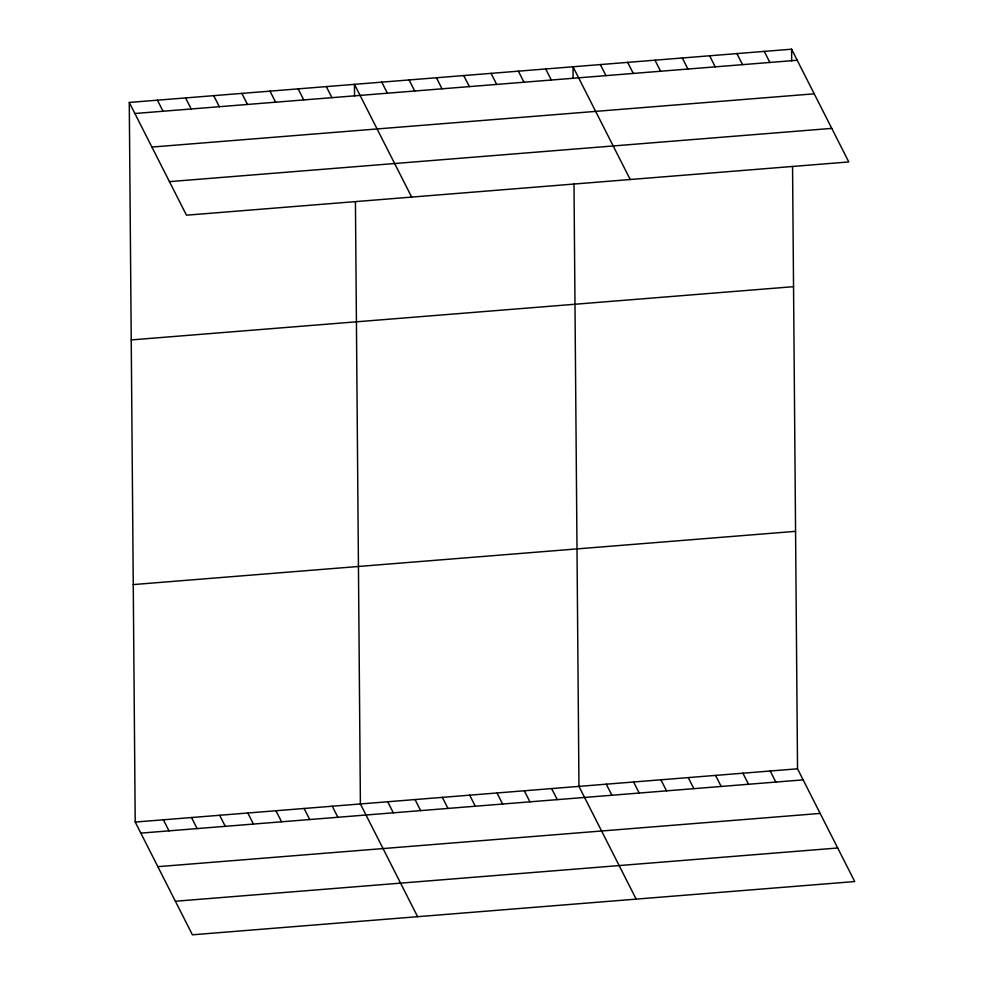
<?xml version="1.0" encoding="UTF-8"?>
<svg xmlns="http://www.w3.org/2000/svg" width="984" height="984" viewBox="0 0 984 984"><rect width="100%" height="100%" fill="white"/><g stroke="black" fill="none" stroke-linecap="round" stroke-linejoin="round"><path stroke-width="1.48" d="M129.273 102.447L791.591 49.2L848.786 161.942L186.468 215.188L129.273 102.447L135.214 822.058L192.409 934.8L854.727 881.553L797.532 768.811L792.551 166.468M134.882 113.504L797.2 60.258M151.905 147.059L814.223 93.812M169.445 181.634L831.763 128.387M131.229 339.923L793.547 286.676M133.258 584.582L795.564 531.335M135.214 822.058L797.532 768.811M140.823 833.116L803.141 779.869M157.846 866.67L820.164 813.424M175.386 901.246L837.704 847.999M764.273 51.402L769.882 62.459M736.942 53.591L742.551 64.649M709.624 55.793L715.233 66.85M682.306 57.982L687.914 69.04M654.987 60.184L660.596 71.242M627.669 62.373L633.278 73.431M600.338 64.575L605.959 75.633M630.215 179.518L573.02 66.777L573.118 78.499M545.702 68.966L551.311 80.024M518.384 71.168L523.992 82.225M491.065 73.357L496.674 84.415M463.747 75.559L469.356 86.617M436.416 77.748L442.025 88.806M770.214 771.013L775.822 782.071M409.098 79.95L414.707 91.008M742.895 773.203L748.504 784.26M381.78 82.139L387.388 93.197M715.565 775.404L721.174 786.462M411.656 197.083L354.461 84.341L354.56 96.063M688.246 777.594L693.855 788.651M326.307 86.604L331.916 97.662M660.928 779.795L666.537 790.853M298.164 88.867L303.773 99.925M633.61 781.997L639.219 793.055M270.01 91.131L275.618 102.188M606.292 784.186L611.9 795.244M241.867 93.394L247.476 104.452M636.168 899.13L578.961 786.388L573.992 184.045M213.713 95.657L219.334 106.715M551.643 788.578L557.251 799.635M185.57 97.92L191.179 108.978M524.324 790.779L529.933 801.837M157.415 100.183L163.037 111.241M497.006 792.969L502.615 804.026M469.688 795.17L475.297 806.228M442.369 797.372L447.978 808.43M415.039 799.561L420.648 810.619M387.721 801.763L393.329 812.821M417.597 916.694L360.402 803.953L355.433 201.609M332.26 806.216L337.869 817.274M304.105 808.479L309.714 819.537M275.963 810.742L281.572 821.8M247.808 813.005L253.417 824.063M219.666 815.269L225.275 826.326M191.511 817.532L197.12 828.589M163.369 819.795L168.977 830.853M791.591 49.2L791.689 60.922"/></g></svg>
